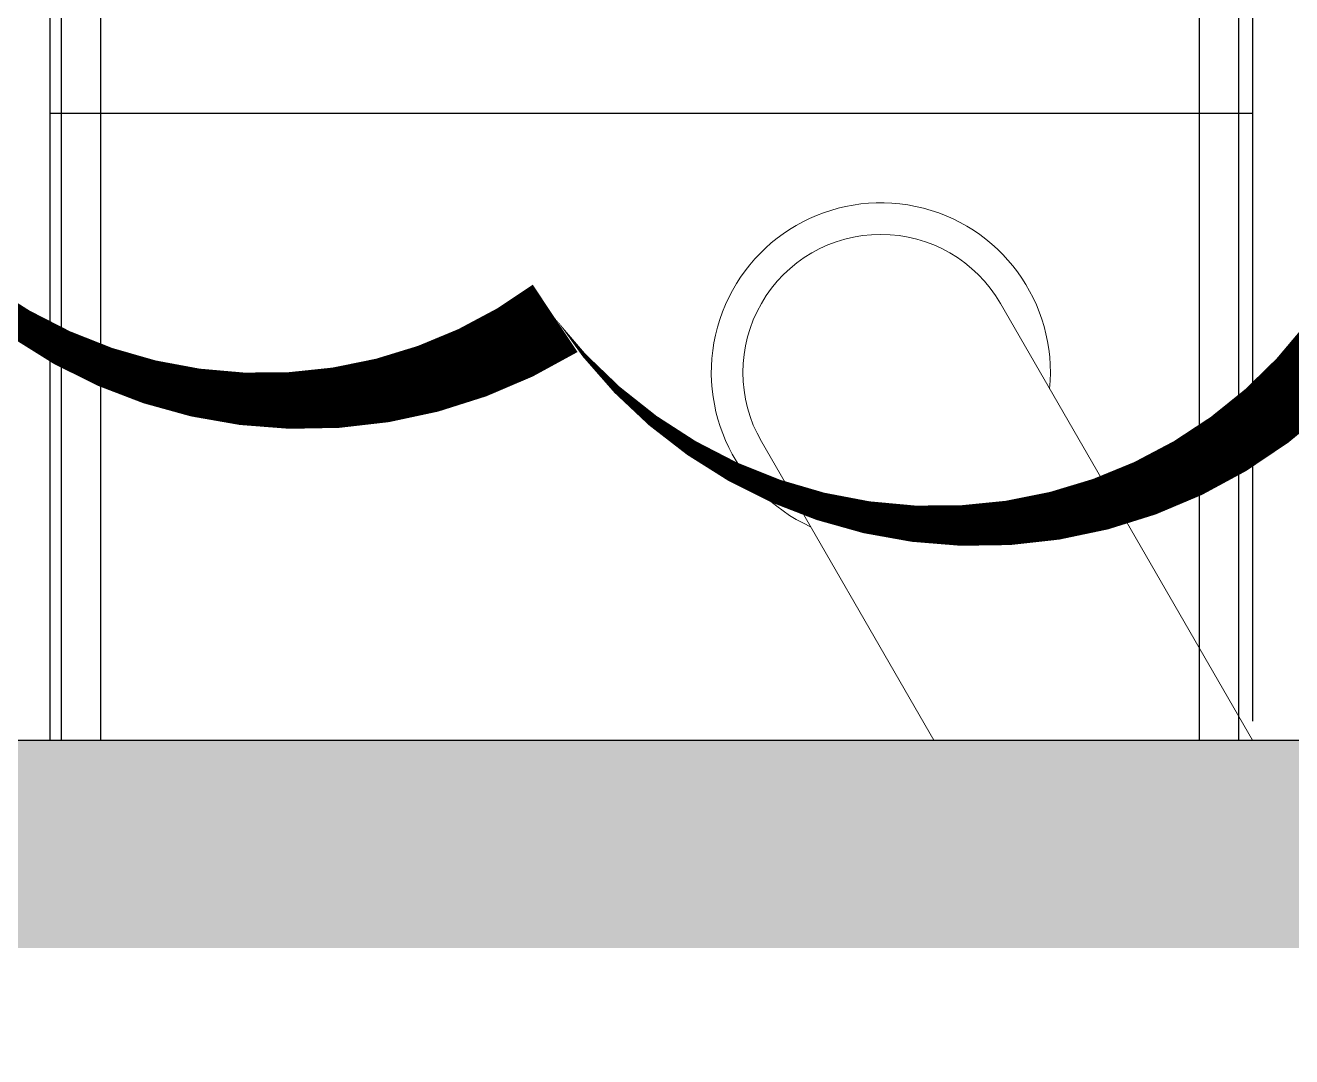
# Model space of a CAD drawing. Header units: inches. Extents: x 102027 to 175311, y -32523 to 10797.
# Drawn here: x 153106 to 156319, y -7197 to -4582 of the extents above; entities that cross this region are included whole.
import ezdxf

# ---------------------------------------------------------------- set-up
doc = ezdxf.new("R2010")
doc.units = ezdxf.units.IN
doc.header["$MEASUREMENT"] = 0
doc.linetypes.add('HIDDEN', pattern=[0.375, 0.25, -0.125])
doc.layers.add('M-CLOUD', color=2, linetype='Continuous')
doc.layers.add('M-X-BKGD', color=8, linetype='Continuous')

msp = doc.modelspace()

# ---------------------------------------------------------------- hatches: boundary and pattern name
at = {"layer": 'M-X-BKGD'}
h = msp.add_hatch(dxfattribs=at)
h.set_pattern_fill('EARTH', color=8, scale=1000, angle=45, style=0)
h.set_pattern_definition([(45, (89563.13, -19813.48), (3e-14, 353.5534), [250, -250]), (45, (89496.83, -19747.19), (3e-14, 353.5534), [250, -250]), (45, (89430.54, -19680.9), (3e-14, 353.5534), [250, -250]), (135, (89430.54, -19636.7), (-353.5534, 3e-14), [250, -250]), (135, (89496.83, -19570.4), (-353.5534, 3e-14), [250, -250]), (135, (89563.13, -19504.12), (-353.5534, 3e-14), [250, -250])])
h.paths.add_polyline_path([(151835.1, -6394.8), (167859.1, -6394.8), (167859.1, -6994.9), (164660.5, -6994.9), (164333.9, -7197.1), (156602.8, -7197.1), (156602.8, -6922), (152780.6, -6922), (152596.4, -7173), (151835.1, -7173)])

# ---------------------------------------------------------------- linework, layer by layer
at = {"layer": 'M-CLOUD'}
msp.add_lwpolyline([(152072, -2628.4, 0, 204.9, 0.520567), (152552.5, -4582.9, 0, 204.9, 0.520567), (154450.4, -5325.3, 0, 204.9, 0.520567), (156499.1, -5309.4, 0, 204.9, 0.520567), (158547.8, -5293.5, 0, 204.9, 0.520567), (160596.5, -5278, 0, 204.9, 0.520567), (162645.2, -5266.5, 0, 204.9, 0.520567), (164693.7, -5295.7, 0, 204.9, 0.520567), (166312.4, -5294, 0, 204.9, 0.520567), (167139.1, -5216.9, 0, 204.9, 0.520567), (167081, -3443.1, 0, 204.9, 0.520567), (165513.1, -2285.3, 0, 204.9, 0.520567), (163465, -2337.6, 0, 204.9, 0.520567), (161416.9, -2389.8, 0, 204.9, 0.520567), (159368.8, -2442.1, 0, 204.9, 0.520567), (157320.7, -2494.4, 0, 204.9, 0.520567), (155272.6, -2546.7, 0, 204.9, 0.520567), (153224.5, -2599, 0, 204.9, 0.520567)], format="xyseb", close=True, dxfattribs=at)
at = {"layer": 'M-X-BKGD', "color": 8}
for p, q in [((153169, 3455.2), (153169, -6394.8)), ((156219, 3455.2), (156219, -6346.1)), ((153197.4, 2935.4), (153197.4, -6394.8)), ((153297.4, 2935.4), (153297.4, -6394.8)), ((156083.9, 2935.4), (156083.9, -6394.8)), ((156183.9, 2935.4), (156183.9, -6394.8)), ((150079, -6394.8), (171995.3, -6394.8))]:
    msp.add_line(p, q, dxfattribs=at)
at = {"layer": 'M-X-BKGD', "color": 8, "linetype": 'HIDDEN', "ltscale": 5}
msp.add_line((153169, -4804.8), (156219, -4804.8), dxfattribs=at)
at = {"layer": 'M-X-BKGD', "color": 8, "linetype": 'Continuous', "lineweight": 0, "ltscale": 10}
for p, q in [((156219, -6394.8), (155579.6, -5287.3)), ((155410.7, -6394.8), (154973.4, -5637.3))]:
    msp.add_line(p, q, dxfattribs=at)
for radius, start, end in [(430, 354.484, 245.516), (350, 30, 210)]:
    msp.add_arc((155276.5, -5462.3), radius, start, end, dxfattribs=at)

doc.saveas('drawing.dxf')
